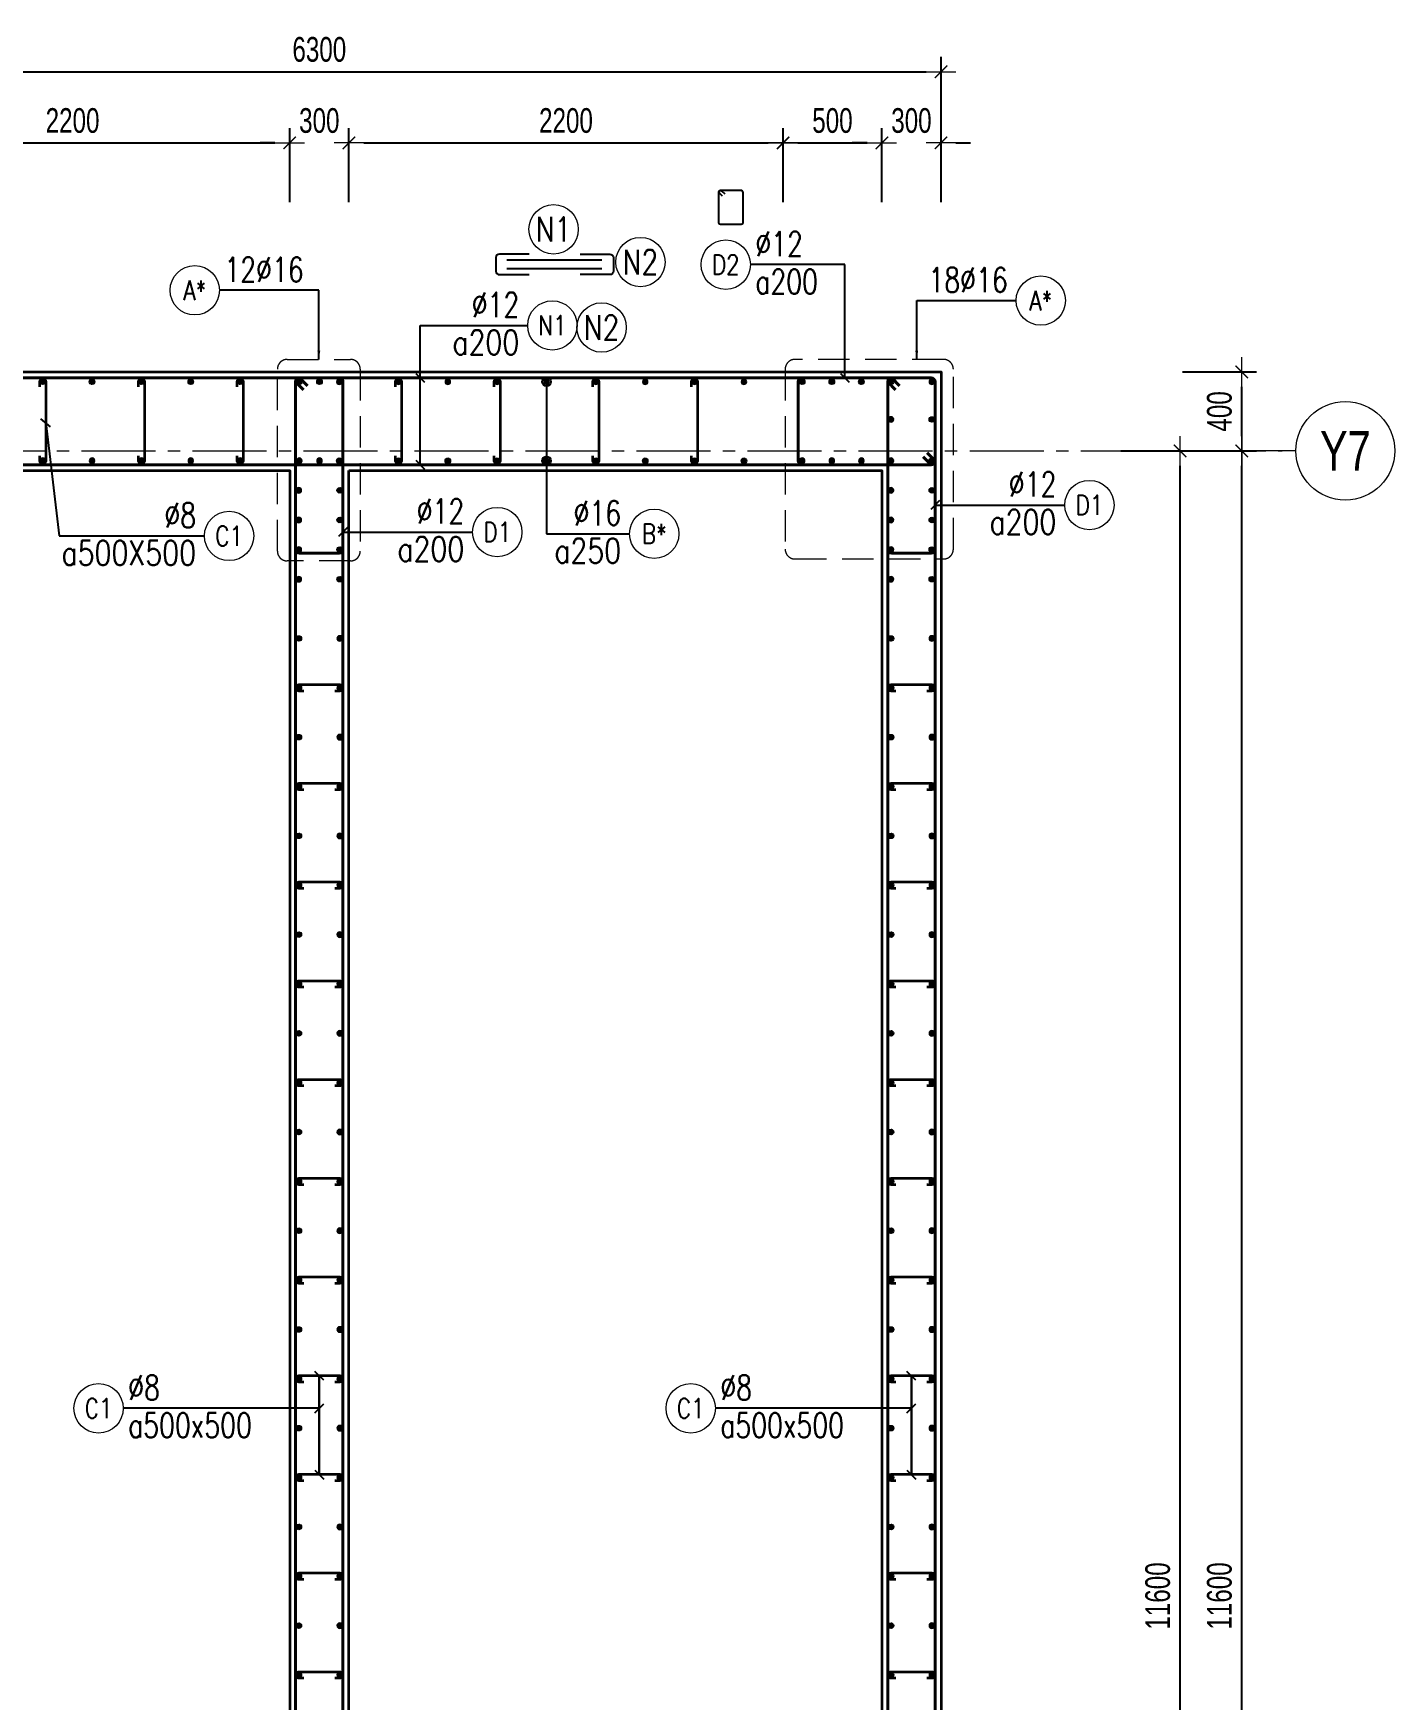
# Model space of a CAD drawing. Header units: millimetres. Extents: x 931337 to 1117500, y 19732 to 157199.
# Drawn here: x 1014403 to 1021300, y 141731 to 150171 of the extents above; entities that cross this region are included whole.
import ezdxf
from ezdxf.enums import TextEntityAlignment as Align

# ---------------------------------------------------------------- set-up
doc = ezdxf.new("R2010")
doc.units = ezdxf.units.MM
doc.header["$MEASUREMENT"] = 0
for name, pattern in [('HIDDEN', [9.525, 6.35, -3.175]), ('HIDDEN2', [4.7625, 3.175, -1.5875]), ('OF_Grid_1$0$CENTER2', [1.125, 0.75, -0.125, 0.125, -0.125])]:
    doc.linetypes.add(name, pattern=pattern)
doc.layers.get('0').update_dxf_attribs({"lineweight": 20})
doc.layers.get('Defpoints').update_dxf_attribs({"color": 151, "lineweight": 9})
doc.layers.add('Hidden', color=9, linetype='HIDDEN')
doc.layers.add('Ligature', color=1, linetype='Continuous')
for name, color, linetype, lineweight in [('KC-LEADER', 153, 'Continuous', 18), ('KC-THEP', 6, 'Continuous', 40), ('NDC_S_DIM', 1, 'Continuous', 15), ('NDC_S_HIDDEN', 8, 'HIDDEN2', 13), ('NDC_S_LEADER', 1, 'Continuous', 15), ('NDC_S_REBAR', 4, 'Continuous', 35), ('NDC_S_STIRRUP', 4, 'Continuous', 40), ('NDC_S_VN TEXT', 7, 'Continuous', 20), ('NDC_S_WALL', 6, 'Continuous', 35), ('OF_Grid_1$0$NDC_S_AXIS', 5, 'OF_Grid_1$0$CENTER2', 13), ('OF_Grid_1$0$NDC_S_SYMBOL', 1, 'Continuous', 15), ('OF_Grid_1$0$NDC_S_TEXT SYMBOL', 7, 'Continuous', 20)]:
    doc.layers.add(name, color=color, linetype=linetype, lineweight=lineweight)
doc.styles.add('NDC_DIM', font='', dxfattribs={"width": 0.75})
doc.styles.add('NDC_EN TXT', font='romans.shx', dxfattribs={"width": 0.8})
doc.styles.add('OF_Grid_1$0$NDC_ANNO', font='', dxfattribs={"width": 0.8})
doc.styles.get('NDC_DIM').set_extended_font_data('Dotum')
doc.styles.get('OF_Grid_1$0$NDC_ANNO').set_extended_font_data('Dotum')
doc.dimstyles.new('NDC_dim_30', dxfattribs={"dimscale": 30, "dimtxt": 2.5, "dimasz": 1.5, "dimexe": 1.5, "dimexo": 2.5, "dimgap": 1, "dimtad": 1, "dimdec": 0, "dimzin": 0, "dimdsep": 46, "dimtxsty": 'NDC_DIM', "dimblk": 'DIMMARK', "dimcen": 0.09, "dimdle": 1.2, "dimclrd": 1, "dimclre": 1, "dimclrt": 3, "dimadec": 0, "dimazin": 0, "dimtfac": 1, "dimtdec": 0, "dimtix": 1, "dimtofl": 0, "dimtmove": 0, "dimatfit": 3, "dimfxl": 6, "dimfxlon": 1, "dimtolj": 1, "dimtzin": 0, "dimarcsym": 0})
doc.dimstyles.new('NDC_dim_50', dxfattribs={"dimscale": 50, "dimtxt": 2.5, "dimasz": 1.5, "dimexe": 1.5, "dimexo": 2.5, "dimgap": 1, "dimtad": 1, "dimdec": 0, "dimzin": 0, "dimdsep": 46, "dimtxsty": 'NDC_DIM', "dimblk": 'DIMMARK', "dimcen": 0.09, "dimdle": 1.2, "dimclrd": 1, "dimclre": 1, "dimclrt": 3, "dimadec": 0, "dimazin": 0, "dimtfac": 1, "dimtdec": 0, "dimtix": 1, "dimtofl": 0, "dimtmove": 0, "dimatfit": 3, "dimfxl": 6, "dimfxlon": 1, "dimtolj": 1, "dimtzin": 0, "dimarcsym": 0})

# ---------------------------------------------------------------- blocks, each defined once
blk = doc.blocks.new('THEP')
at = {"layer": 'KC-LEADER', "color": 6}
blk.add_circle((0, 0), 14, dxfattribs=at)
at = {"layer": 'KC-THEP'}
for p, q in [((-14, 0), (14, 0)), ((9.9, 9.9), (-9.9, -9.9)), ((-9.9, 9.9), (9.9, -9.9)), ((0, 14), (0, -14))]:
    blk.add_line(p, q, dxfattribs=at)
blk = doc.blocks.new('DIMMARK')
at = {"layer": 'NDC_S_DIM', "color": 1}
blk.add_line((-1.5, 0), (1, 0), dxfattribs=at)
at = {"layer": 'NDC_S_DIM', "color": 2, "const_width": 0.1}
blk.add_lwpolyline([(-0.42, -0.42), (0.42, 0.42)], dxfattribs=at)
blk = doc.blocks.new('*U9')
blk.add_circle((2.5, 0), 2.5)
at = {"layer": 'NDC_S_VN TEXT', "color": 3, "style": 'NDC_EN TXT', "width": 0.75}
blk.add_attdef('DK2', text='', height=2.5, dxfattribs=at).set_placement((-0.85, 0.85), align=Align.RIGHT)
at = {"layer": 'NDC_S_VN TEXT', "color": 7, "style": 'NDC_EN TXT', "width": 0.8}
blk.add_attdef('SH3', text='', height=2, dxfattribs=at).set_placement((2.5, 0), align=Align.MIDDLE)
blk = doc.blocks.new('*U12')
blk.add_circle((-2.5, 0), 2.5)
at = {"layer": 'NDC_S_VN TEXT', "color": 3, "style": 'NDC_EN TXT', "width": 0.75}
for tag, p in [('DK1', (0.5, 0.85)), ('KC1', (0.5, -2.97))]:
    blk.add_attdef(tag, p, '', height=2.5, dxfattribs=at)
at = {"layer": 'NDC_S_VN TEXT', "color": 7, "style": 'NDC_EN TXT', "width": 0.8}
blk.add_attdef('SH2', text='', height=2, dxfattribs=at).set_placement((-2.5, 0), align=Align.MIDDLE)
blk = doc.blocks.new('*U10')
blk.add_circle((2.5, 0), 2.5)
at = {"layer": 'NDC_S_VN TEXT', "color": 3, "style": 'NDC_EN TXT'}
for tag, width, p in [('DK2', 0.75, (-0.85, 0.85)), ('KC2', 0.8, (-0.85, -2.97))]:
    blk.add_attdef(tag, text='', height=2.5, dxfattribs=dict(at, width=width)).set_placement(p, align=Align.RIGHT)
at = {"layer": 'NDC_S_VN TEXT', "color": 7, "style": 'NDC_EN TXT', "width": 0.8}
blk.add_attdef('SH3', text='', height=2, dxfattribs=at).set_placement((2.5, 0), align=Align.MIDDLE)
blk = doc.blocks.new('*U11')
blk.add_circle((-2.5, 0), 2.5)
at = {"layer": 'NDC_S_VN TEXT', "color": 3, "style": 'NDC_EN TXT', "width": 0.75}
for tag, p in [('DK1', (0.5, 0.85)), ('KC1', (0.5, -2.97))]:
    blk.add_attdef(tag, p, '', height=2.5, dxfattribs=at)
at = {"layer": 'NDC_S_VN TEXT', "color": 7, "style": 'NDC_EN TXT', "width": 0.8}
blk.add_attdef('SH2', text='', height=2, dxfattribs=at).set_placement((-2.5, 0), align=Align.MIDDLE)
blk = doc.blocks.new('A$C7BC65A55')
at = {"layer": 'Ligature'}
for p, q in [((-15.2, 372, 0), (-15.2, 38.5, 0)), ((15.2, 372, 0), (15.2, 38.5, 0))]:
    blk.add_line(p, q, dxfattribs=at)
for points in [[(-36.2, 296.5), (-36.2, 400.9, -0.414214), (-24, 413.1), (24, 413.1, -0.414214), (36.2, 400.9), (36.2, 296.5)], [(-36.2, 116.5), (-36.2, 12.2, 0.414214), (-24, 0), (24, 0, 0.414214), (36.2, 12.2), (36.2, 116.5)]]:
    blk.add_lwpolyline(points, format="xyb", dxfattribs=at)
blk = doc.blocks.new('*U13')
blk.add_circle((-2.5, 0), 2.5)
at = {"layer": 'NDC_S_VN TEXT', "color": 3, "style": 'NDC_EN TXT', "width": 0.75}
blk.add_attdef('DK1', (0.5, 0.85), '', height=2.5, dxfattribs=at)
at = {"layer": 'NDC_S_VN TEXT', "color": 7, "style": 'NDC_EN TXT', "width": 0.8}
blk.add_attdef('SH2', text='', height=2, dxfattribs=at).set_placement((-2.5, 0), align=Align.MIDDLE)
blk = doc.blocks.new('*D224')
at = {"layer": 'Defpoints', "color": 0, "transparency": 16777216}
for p in [(1015701.6, 149615.7), (1013501.4, 149379), (1015701.6, 147955.8)]:
    blk.add_point(p, dxfattribs=at)
at = {"layer": 'NDC_S_DIM', "color": 1, "lineweight": -2, "transparency": 16777216}
for p, q in [((1013501.4, 149504), (1013501.4, 149690.7)), ((1015701.6, 149315.7), (1015701.6, 149690.7)), ((1013576.4, 149615.7), (1015626.6, 149615.7))]:
    blk.add_line(p, q, dxfattribs=at)
at = {"layer": 'NDC_S_DIM', "color": 1, "lineweight": -2, "transparency": 16777216, "xscale": 75, "yscale": 75, "zscale": 75, "rotation": 180}
blk.add_blockref('DIMMARK', (1013501.4, 149615.7), dxfattribs=at)
at = {"layer": 'NDC_S_DIM', "color": 1, "lineweight": -2, "transparency": 16777216, "xscale": 75, "yscale": 75, "zscale": 75}
blk.add_blockref('DIMMARK', (1015701.6, 149615.7), dxfattribs=at)
at = {"layer": 'NDC_S_DIM', "color": 3, "transparency": 16777216, "insert": (1014601.5, 149728.3), "char_height": 125, "attachment_point": 5, "style": 'NDC_DIM'}
blk.add_mtext('\\A1;2200', dxfattribs=at)
blk = doc.blocks.new('*D225')
at = {"layer": 'Defpoints', "color": 0, "transparency": 16777216}
for p in [(1016001.6, 149615.7), (1015701.6, 147955.8), (1016001.6, 147955.8)]:
    blk.add_point(p, dxfattribs=at)
at = {"layer": 'NDC_S_DIM', "color": 1, "lineweight": -2, "transparency": 16777216}
for p, q in [((1015701.6, 149315.7), (1015701.6, 149690.7)), ((1016001.6, 149315.7), (1016001.6, 149690.7)), ((1015626.6, 149615.7), (1015551.6, 149615.7)), ((1016076.6, 149615.7), (1016151.6, 149615.7))]:
    blk.add_line(p, q, dxfattribs=at)
at = {"layer": 'NDC_S_DIM', "color": 1, "lineweight": -2, "transparency": 16777216, "xscale": 75, "yscale": 75, "zscale": 75}
blk.add_blockref('DIMMARK', (1015701.6, 149615.7), dxfattribs=at)
at = {"layer": 'NDC_S_DIM', "color": 1, "lineweight": -2, "transparency": 16777216, "xscale": 75, "yscale": 75, "zscale": 75, "rotation": 180}
blk.add_blockref('DIMMARK', (1016001.6, 149615.7), dxfattribs=at)
at = {"layer": 'NDC_S_DIM', "color": 3, "transparency": 16777216, "insert": (1015851.6, 149728.3), "char_height": 125, "attachment_point": 5, "style": 'NDC_DIM'}
blk.add_mtext('\\A1;300', dxfattribs=at)
blk = doc.blocks.new('*D226')
at = {"layer": 'Defpoints', "color": 0, "transparency": 16777216}
for p in [(1018201.3, 149615.7), (1016001.6, 147955.8), (1018201.3, 148007.4)]:
    blk.add_point(p, dxfattribs=at)
at = {"layer": 'NDC_S_DIM', "color": 1, "lineweight": -2, "transparency": 16777216}
for p, q in [((1016001.6, 149315.7), (1016001.6, 149690.7)), ((1018201.3, 149315.7), (1018201.3, 149690.7)), ((1016076.6, 149615.7), (1018126.3, 149615.7))]:
    blk.add_line(p, q, dxfattribs=at)
at = {"layer": 'NDC_S_DIM', "color": 1, "lineweight": -2, "transparency": 16777216, "xscale": 75, "yscale": 75, "zscale": 75, "rotation": 180}
blk.add_blockref('DIMMARK', (1016001.6, 149615.7), dxfattribs=at)
at = {"layer": 'NDC_S_DIM', "color": 1, "lineweight": -2, "transparency": 16777216, "xscale": 75, "yscale": 75, "zscale": 75}
blk.add_blockref('DIMMARK', (1018201.3, 149615.7), dxfattribs=at)
at = {"layer": 'NDC_S_DIM', "color": 3, "transparency": 16777216, "insert": (1017101.4, 149728.3), "char_height": 125, "attachment_point": 5, "style": 'NDC_DIM'}
blk.add_mtext('\\A1;2200', dxfattribs=at)
blk = doc.blocks.new('*D227')
at = {"layer": 'Defpoints', "color": 0, "transparency": 16777216}
for p in [(1018701.6, 149615.7), (1018201.3, 148007.4), (1018701.6, 147955.8)]:
    blk.add_point(p, dxfattribs=at)
at = {"layer": 'NDC_S_DIM', "color": 1, "lineweight": -2, "transparency": 16777216}
for p, q in [((1018201.3, 149315.7), (1018201.3, 149690.7)), ((1018701.6, 149315.7), (1018701.6, 149690.7)), ((1018276.3, 149615.7), (1018626.6, 149615.7))]:
    blk.add_line(p, q, dxfattribs=at)
at = {"layer": 'NDC_S_DIM', "color": 1, "lineweight": -2, "transparency": 16777216, "xscale": 75, "yscale": 75, "zscale": 75, "rotation": 180}
blk.add_blockref('DIMMARK', (1018201.3, 149615.7), dxfattribs=at)
at = {"layer": 'NDC_S_DIM', "color": 1, "lineweight": -2, "transparency": 16777216, "xscale": 75, "yscale": 75, "zscale": 75}
blk.add_blockref('DIMMARK', (1018701.6, 149615.7), dxfattribs=at)
at = {"layer": 'NDC_S_DIM', "color": 3, "transparency": 16777216, "insert": (1018451.4, 149728.3), "char_height": 125, "attachment_point": 5, "style": 'NDC_DIM'}
blk.add_mtext('\\A1;500', dxfattribs=at)
blk = doc.blocks.new('*D228')
at = {"layer": 'Defpoints', "color": 0, "transparency": 16777216}
for p in [(1019001.6, 149615.7), (1019001.6, 148455.8), (1018701.6, 147955.8)]:
    blk.add_point(p, dxfattribs=at)
at = {"layer": 'NDC_S_DIM', "color": 1, "lineweight": -2, "transparency": 16777216}
for p, q in [((1018701.6, 149315.7), (1018701.6, 149690.7)), ((1019001.6, 149315.7), (1019001.6, 149690.7)), ((1018626.6, 149615.7), (1018551.6, 149615.7)), ((1019076.6, 149615.7), (1019151.6, 149615.7))]:
    blk.add_line(p, q, dxfattribs=at)
at = {"layer": 'NDC_S_DIM', "color": 1, "lineweight": -2, "transparency": 16777216, "xscale": 75, "yscale": 75, "zscale": 75}
blk.add_blockref('DIMMARK', (1018701.6, 149615.7), dxfattribs=at)
at = {"layer": 'NDC_S_DIM', "color": 1, "lineweight": -2, "transparency": 16777216, "xscale": 75, "yscale": 75, "zscale": 75, "rotation": 180}
blk.add_blockref('DIMMARK', (1019001.6, 149615.7), dxfattribs=at)
at = {"layer": 'NDC_S_DIM', "color": 3, "transparency": 16777216, "insert": (1018851.6, 149728.3), "char_height": 125, "attachment_point": 5, "style": 'NDC_DIM'}
blk.add_mtext('\\A1;300', dxfattribs=at)
blk = doc.blocks.new('*D229')
at = {"layer": 'Defpoints', "color": 0, "transparency": 16777216}
for p in [(1019001.6, 149976.1), (1012701.6, 148455.8), (1019001.6, 148455.8)]:
    blk.add_point(p, dxfattribs=at)
at = {"layer": 'NDC_S_DIM', "color": 1, "lineweight": -2, "transparency": 16777216}
for p, q in [((1012701.6, 149676.1), (1012701.6, 150051.1)), ((1019001.6, 149676.1), (1019001.6, 150051.1)), ((1012776.6, 149976.1), (1018926.6, 149976.1))]:
    blk.add_line(p, q, dxfattribs=at)
at = {"layer": 'NDC_S_DIM', "color": 1, "lineweight": -2, "transparency": 16777216, "xscale": 75, "yscale": 75, "zscale": 75, "rotation": 180}
blk.add_blockref('DIMMARK', (1012701.6, 149976.1), dxfattribs=at)
at = {"layer": 'NDC_S_DIM', "color": 1, "lineweight": -2, "transparency": 16777216, "xscale": 75, "yscale": 75, "zscale": 75}
blk.add_blockref('DIMMARK', (1019001.6, 149976.1), dxfattribs=at)
at = {"layer": 'NDC_S_DIM', "color": 3, "transparency": 16777216, "insert": (1015851.6, 150088.6), "char_height": 125, "attachment_point": 5, "style": 'NDC_DIM'}
blk.add_mtext('\\A1;6300', dxfattribs=at)
blk = doc.blocks.new('*D210')
at = {"layer": 'Defpoints', "color": 0, "transparency": 16777216}
for p in [(1019001.6, 148055.8), (1020212.4, 148055.8), (1019001.6, 136455.8)]:
    blk.add_point(p, dxfattribs=at)
at = {"layer": 'NDC_S_DIM', "color": 1, "lineweight": -2, "transparency": 16777216}
for p, q in [((1019912.4, 148055.8), (1020287.4, 148055.8)), ((1020212.4, 136530.8), (1020212.4, 147980.8)), ((1019912.4, 136455.8), (1020287.4, 136455.8))]:
    blk.add_line(p, q, dxfattribs=at)
at = {"layer": 'NDC_S_DIM', "color": 1, "lineweight": -2, "transparency": 16777216, "xscale": 75, "yscale": 75, "zscale": 75}
for p, rotation in [((1020212.4, 148055.8), 90), ((1020212.4, 136455.8), 270)]:
    blk.add_blockref('DIMMARK', p, dxfattribs=dict(at, rotation=rotation))
at = {"layer": 'NDC_S_DIM', "color": 3, "transparency": 16777216, "insert": (1020099.8, 142255.8), "char_height": 125, "attachment_point": 5, "rotation": 90, "style": 'NDC_DIM'}
blk.add_mtext('\\A1;11600', dxfattribs=at)
blk = doc.blocks.new('*D212')
at = {"layer": 'Defpoints', "color": 0, "ltscale": 200, "transparency": 16777216}
for p in [(1019001.6, 148055.8), (1020525, 148055.8), (1019001.6, 136456)]:
    blk.add_point(p, dxfattribs=at)
at = {"layer": 'NDC_S_DIM', "color": 1, "lineweight": -2, "ltscale": 200, "transparency": 16777216}
for p, q in [((1020225, 148055.8), (1020600, 148055.8)), ((1020525, 136531), (1020525, 147980.8)), ((1020225, 136456), (1020600, 136456))]:
    blk.add_line(p, q, dxfattribs=at)
at = {"layer": 'NDC_S_DIM', "color": 1, "lineweight": -2, "ltscale": 200, "transparency": 16777216, "xscale": 75, "yscale": 75, "zscale": 75}
for p, rotation in [((1020525, 148055.8), 90), ((1020525, 136456), 270)]:
    blk.add_blockref('DIMMARK', p, dxfattribs=dict(at, rotation=rotation))
at = {"layer": 'NDC_S_DIM', "color": 3, "ltscale": 200, "transparency": 16777216, "insert": (1020412.4, 142255.9), "char_height": 125, "attachment_point": 5, "rotation": 90, "style": 'NDC_DIM'}
blk.add_mtext('\\A1;11600', dxfattribs=at)
blk = doc.blocks.new('*D213')
at = {"layer": 'Defpoints', "color": 0, "ltscale": 200, "transparency": 16777216}
for p in [(1019001.6, 148455.8), (1020525, 148455.8), (1019001.6, 148055.8)]:
    blk.add_point(p, dxfattribs=at)
at = {"layer": 'NDC_S_DIM', "color": 1, "lineweight": -2, "ltscale": 200, "transparency": 16777216}
for p, q in [((1020225, 148455.8), (1020600, 148455.8)), ((1020525, 148130.8), (1020525, 148380.8)), ((1020225, 148055.8), (1020600, 148055.8))]:
    blk.add_line(p, q, dxfattribs=at)
at = {"layer": 'NDC_S_DIM', "color": 1, "lineweight": -2, "ltscale": 200, "transparency": 16777216, "xscale": 75, "yscale": 75, "zscale": 75}
for p, rotation in [((1020525, 148455.8), 90), ((1020525, 148055.8), 270)]:
    blk.add_blockref('DIMMARK', p, dxfattribs=dict(at, rotation=rotation))
at = {"layer": 'NDC_S_DIM', "color": 3, "ltscale": 200, "transparency": 16777216, "insert": (1020412.4, 148255.8), "char_height": 125, "attachment_point": 5, "rotation": 90, "style": 'NDC_DIM'}
blk.add_mtext('\\A1;400', dxfattribs=at)
blk = doc.blocks.new('*U88')
at = {"layer": 'OF_Grid_1$0$NDC_S_SYMBOL'}
blk.add_line((-5, 0), (-9, 0), dxfattribs=at)
blk.add_circle((0, 0), 5, dxfattribs=at)
at = {"layer": 'OF_Grid_1$0$NDC_S_TEXT SYMBOL', "color": 7, "style": 'OF_Grid_1$0$NDC_ANNO', "width": 0.8}
blk.add_attdef('GRID', text='', height=4, rotation=90, dxfattribs=at).set_placement((0, 0), align=Align.MIDDLE)

msp = doc.modelspace()

# ---------------------------------------------------------------- linework, layer by layer
for centre in [(1017038.739, 149177.961), (1017478.84, 149012.204), (1017282.01, 148680.69)]:
    msp.add_circle(centre, 125)
at = {"layer": 'Ligature'}
msp.add_lwpolyline([(1017894.527, 149345.596), (1017878.561, 149361.562, -0.66817864), (1017884.334, 149375.5), (1017988.963, 149375.5, -0.41421356), (1017997.128, 149367.335), (1017997.128, 149210.228, -0.41421356), (1017988.963, 149202.063), (1017884.334, 149202.063, -0.41421356), (1017876.17, 149210.228), (1017876.17, 149367.335, -0.66817864), (1017890.108, 149373.109), (1017906.074, 149357.143)], format="xyb", dxfattribs=at)
at = {"layer": 'NDC_S_HIDDEN', "ltscale": 50}
for points in [[(1015689.24, 148519.151), (1016009.083, 148519.151, -0.41421356), (1016059.083, 148469.151), (1016059.083, 147548.398, -0.41421356), (1016009.083, 147498.398), (1015689.24, 147498.398, -0.41421356), (1015639.24, 147548.398), (1015639.24, 148469.151, -0.41421356)], [(1019013.98, 148519.151), (1018261.769, 148519.151, 0.41421356), (1018211.769, 148469.151), (1018211.769, 147558.206, 0.41421356), (1018261.769, 147508.206), (1019013.98, 147508.206, 0.41421356), (1019063.98, 147558.206), (1019063.98, 148469.151, 0.41421356)]]:
    msp.add_lwpolyline(points, format="xyb", close=True, dxfattribs=at)
at = {"layer": 'NDC_S_LEADER'}
msp.add_line((1019001.61, 147305.75), (1019001.61, 148455.75), dxfattribs=at)
at = {"layer": 'NDC_S_REBAR'}
for points in [[(1014435.406, 148380.75), (1014435.406, 148405.75, -1), (1014465.406, 148405.75), (1014465.406, 148005.75, -1), (1014435.406, 148005.75), (1014435.406, 148030.75)], [(1014935.406, 148380.75), (1014935.406, 148405.75, -1), (1014965.406, 148405.75), (1014965.406, 148005.75, -1), (1014935.406, 148005.75), (1014935.406, 148030.75)], [(1015435.406, 148380.75), (1015435.406, 148405.75, -1), (1015465.406, 148405.75), (1015465.406, 148005.75, -1), (1015435.406, 148005.75), (1015435.406, 148030.75)], [(1016237.813, 148380.75), (1016237.813, 148405.75, -1), (1016267.813, 148405.75), (1016267.813, 148005.75, -1), (1016237.813, 148005.75), (1016237.813, 148030.75)], [(1016737.813, 148380.75), (1016737.813, 148405.75, -1), (1016767.813, 148405.75), (1016767.813, 148005.75, -1), (1016737.813, 148005.75), (1016737.813, 148030.75)], [(1017237.813, 148380.75), (1017237.813, 148405.75, -1), (1017267.813, 148405.75), (1017267.813, 148005.75, -1), (1017237.813, 148005.75), (1017237.813, 148030.75)], [(1017737.813, 148380.75), (1017737.813, 148405.75, -1), (1017767.813, 148405.75), (1017767.813, 148005.75, -1), (1017737.813, 148005.75), (1017737.813, 148030.75)], [(1015930.122, 146840.75), (1015955.122, 146840.75, 1), (1015955.122, 146870.75), (1015748.098, 146870.75, 1), (1015748.098, 146840.75), (1015773.098, 146840.75)], [(1018930.122, 146840.75), (1018955.122, 146840.75, 1), (1018955.122, 146870.75), (1018748.098, 146870.75, 1), (1018748.098, 146840.75), (1018773.098, 146840.75)], [(1015930.122, 146340.75), (1015955.122, 146340.75, 1), (1015955.122, 146370.75), (1015748.098, 146370.75, 1), (1015748.098, 146340.75), (1015773.098, 146340.75)], [(1018930.122, 146340.75), (1018955.122, 146340.75, 1), (1018955.122, 146370.75), (1018748.098, 146370.75, 1), (1018748.098, 146340.75), (1018773.098, 146340.75)], [(1015930.122, 145840.75), (1015955.122, 145840.75, 1), (1015955.122, 145870.75), (1015748.098, 145870.75, 1), (1015748.098, 145840.75), (1015773.098, 145840.75)], [(1018930.122, 145840.75), (1018955.122, 145840.75, 1), (1018955.122, 145870.75), (1018748.098, 145870.75, 1), (1018748.098, 145840.75), (1018773.098, 145840.75)], [(1015930.122, 145340.75), (1015955.122, 145340.75, 1), (1015955.122, 145370.75), (1015748.098, 145370.75, 1), (1015748.098, 145340.75), (1015773.098, 145340.75)], [(1018930.122, 145340.75), (1018955.122, 145340.75, 1), (1018955.122, 145370.75), (1018748.098, 145370.75, 1), (1018748.098, 145340.75), (1018773.098, 145340.75)], [(1015930.122, 144840.75), (1015955.122, 144840.75, 1), (1015955.122, 144870.75), (1015748.098, 144870.75, 1), (1015748.098, 144840.75), (1015773.098, 144840.75)], [(1018930.122, 144840.75), (1018955.122, 144840.75, 1), (1018955.122, 144870.75), (1018748.098, 144870.75, 1), (1018748.098, 144840.75), (1018773.098, 144840.75)], [(1015930.122, 144340.75), (1015955.122, 144340.75, 1), (1015955.122, 144370.75), (1015748.098, 144370.75, 1), (1015748.098, 144340.75), (1015773.098, 144340.75)], [(1018930.122, 144340.75), (1018955.122, 144340.75, 1), (1018955.122, 144370.75), (1018748.098, 144370.75, 1), (1018748.098, 144340.75), (1018773.098, 144340.75)], [(1015930.122, 143840.75), (1015955.122, 143840.75, 1), (1015955.122, 143870.75), (1015748.098, 143870.75, 1), (1015748.098, 143840.75), (1015773.098, 143840.75)], [(1018930.122, 143840.75), (1018955.122, 143840.75, 1), (1018955.122, 143870.75), (1018748.098, 143870.75, 1), (1018748.098, 143840.75), (1018773.098, 143840.75)], [(1015930.122, 143340.75), (1015955.122, 143340.75, 1), (1015955.122, 143370.75), (1015748.098, 143370.75, 1), (1015748.098, 143340.75), (1015773.098, 143340.75)], [(1018930.122, 143340.75), (1018955.122, 143340.75, 1), (1018955.122, 143370.75), (1018748.098, 143370.75, 1), (1018748.098, 143340.75), (1018773.098, 143340.75)], [(1015930.122, 142840.75), (1015955.122, 142840.75, 1), (1015955.122, 142870.75), (1015748.098, 142870.75, 1), (1015748.098, 142840.75), (1015773.098, 142840.75)], [(1018930.122, 142840.75), (1018955.122, 142840.75, 1), (1018955.122, 142870.75), (1018748.098, 142870.75, 1), (1018748.098, 142840.75), (1018773.098, 142840.75)], [(1015930.122, 142340.75), (1015955.122, 142340.75, 1), (1015955.122, 142370.75), (1015748.098, 142370.75, 1), (1015748.098, 142340.75), (1015773.098, 142340.75)], [(1018930.122, 142340.75), (1018955.122, 142340.75, 1), (1018955.122, 142370.75), (1018748.098, 142370.75, 1), (1018748.098, 142340.75), (1018773.098, 142340.75)], [(1015930.122, 141840.75), (1015955.122, 141840.75, 1), (1015955.122, 141870.75), (1015748.098, 141870.75, 1), (1015748.098, 141840.75), (1015773.098, 141840.75)], [(1018930.122, 141840.75), (1018955.122, 141840.75, 1), (1018955.122, 141870.75), (1018748.098, 141870.75, 1), (1018748.098, 141840.75), (1018773.098, 141840.75)]]:
    msp.add_lwpolyline(points, format="xyb", dxfattribs=at)
at = {"layer": 'NDC_S_STIRRUP'}
for points in [[(1018911.61, 148025.75), (1018951.61, 147985.75, 0.41421356), (1018971.61, 148005.75), (1018971.61, 148405.75, 0.41421356), (1018951.61, 148425.75), (1012751.61, 148425.75, 0.41421356), (1012731.61, 148405.75), (1012731.61, 148005.75, 0.41421356), (1012751.61, 147985.75), (1018951.61, 147985.75, 0.41421356), (1018971.61, 148005.75), (1018931.61, 148045.75)], [(1015771.61, 136145.75), (1015731.61, 136105.75, 0.41421356), (1015751.61, 136085.75), (1015951.61, 136085.75, 0.41421356), (1015971.61, 136105.75), (1015971.61, 148405.75, 0.41421356), (1015951.61, 148425.75), (1015751.61, 148425.75, 0.41421356), (1015731.61, 148405.75), (1015731.61, 136105.75, 0.41421356), (1015751.61, 136085.75), (1015791.61, 136125.75)], [(1015771.61, 148365.75), (1015731.61, 148405.75, -0.41421356), (1015751.61, 148425.75), (1015951.61, 148425.75, -0.41421356), (1015971.61, 148405.75), (1015971.61, 147557.139, -0.41421356), (1015951.61, 147537.139), (1015751.61, 147537.139, -0.41421356), (1015731.61, 147557.139), (1015731.61, 148405.75, -0.41421356), (1015751.61, 148425.75), (1015791.61, 148385.75)], [(1018911.61, 148025.75), (1018951.61, 147985.75, 0.41421356), (1018971.61, 148005.75), (1018971.61, 148405.75, 0.41421356), (1018951.61, 148425.75), (1018298.098, 148425.75, 0.41421356), (1018278.098, 148405.75), (1018278.098, 148005.75, 0.41421356), (1018298.098, 147985.75), (1018951.61, 147985.75, 0.41421356), (1018971.61, 148005.75), (1018931.61, 148045.75)], [(1018771.61, 136145.75), (1018731.61, 136105.75, 0.41421356), (1018751.61, 136085.75), (1018951.61, 136085.75, 0.41421356), (1018971.61, 136105.75), (1018971.61, 148405.75, 0.41421356), (1018951.61, 148425.75), (1018751.61, 148425.75, 0.41421356), (1018731.61, 148405.75), (1018731.61, 136105.75, 0.41421356), (1018751.61, 136085.75), (1018791.61, 136125.75)], [(1018771.61, 148365.75), (1018731.61, 148405.75, -0.41421356), (1018751.61, 148425.75), (1018951.61, 148425.75, -0.41421356), (1018971.61, 148405.75), (1018971.61, 147557.139, -0.41421356), (1018951.61, 147537.139), (1018751.61, 147537.139, -0.41421356), (1018731.61, 147557.139), (1018731.61, 148405.75, -0.41421356), (1018751.61, 148425.75), (1018791.61, 148385.75)]]:
    msp.add_lwpolyline(points, format="xyb", dxfattribs=at)
at = {"layer": 'NDC_S_WALL'}
for points in [[(1012701.61, 136055.75), (1012701.61, 148455.75), (1019001.61, 148455.75), (1019001.61, 136055.75)], [(1015701.61, 136555.75), (1013001.61, 136555.75), (1013001.61, 147955.75), (1015701.61, 147955.75)], [(1016001.61, 147955.75), (1018701.61, 147955.75), (1018701.61, 136555.75), (1016001.61, 136555.75)]]:
    msp.add_lwpolyline(points, close=True, dxfattribs=at)
at = {"layer": 'OF_Grid_1$0$NDC_S_AXIS', "ltscale": 500}
msp.add_line((1010709.127, 148055.75), (1020730.515, 148055.75), dxfattribs=at)

# ---------------------------------------------------------------- block references
at = {"layer": 'Hidden', "xscale": 1.44, "yscale": 1.44, "zscale": 1.44, "rotation": 270}
msp.add_blockref('A$C7BC65A55', (1016746.628, 149000.435, 0.03), dxfattribs=at)
at = {"layer": 'KC-THEP'}
for p, rotation in [((1014450.406, 148405.75), 189.6685644363809), ((1014700.406, 148405.75), 189.6685644363809), ((1014950.406, 148405.75), 189.6685644363809), ((1015200.406, 148405.75), 189.6685644363809), ((1015450.406, 148405.75), 189.6685644363809), ((1015750.406, 148405.75), 189.6685644363809), ((1015852.568, 148405.75), 189.6685644363809), ((1018298.098, 148405.75), 189.6685644363809), ((1018448.098, 148405.75), 189.6685644363809), ((1018598.098, 148405.75), 189.6685644363809), ((1018748.098, 148405.75), 189.6685644363809), ((1018955.122, 148215.047), 9.66856443638095), ((1015952.813, 148005.75), 9.668564436380946), ((1016252.813, 148005.75), 9.668564436380946), ((1016502.813, 148005.75), 9.668564436380946), ((1016752.813, 148005.75), 9.668564436380946), ((1017002.813, 148005.75), 9.668564436380946), ((1017252.813, 148005.75), 9.668564436380946), ((1017502.813, 148005.75), 9.668564436380946), ((1017752.813, 148005.75), 9.668564436380946), ((1018002.813, 148005.75), 9.668564436380946), ((1018955.122, 148005.75), 9.66856443638095), ((1015955.122, 147855.75), 9.66856443638095), ((1018955.122, 147855.75), 9.66856443638095), ((1015955.122, 147705.75), 9.66856443638095), ((1018955.122, 147705.75), 9.66856443638095), ((1015955.122, 147555.75), 9.66856443638095), ((1018955.122, 147555.75), 9.66856443638095), ((1015955.122, 147405.75), 9.66856443638095), ((1018955.122, 147405.75), 9.66856443638095), ((1015748.098, 147105.75), 189.6685644363809), ((1018748.098, 147105.75), 189.6685644363809), ((1015748.098, 146855.75), 189.6685644363809), ((1018748.098, 146855.75), 189.6685644363809), ((1015748.098, 146605.75), 189.6685644363809), ((1018748.098, 146605.75), 189.6685644363809), ((1015748.098, 146355.75), 189.6685644363809), ((1018748.098, 146355.75), 189.6685644363809), ((1015748.098, 146105.75), 189.6685644363809), ((1018748.098, 146105.75), 189.6685644363809), ((1015748.098, 145855.75), 189.6685644363809), ((1018748.098, 145855.75), 189.6685644363809), ((1015748.098, 145605.75), 189.6685644363809), ((1018748.098, 145605.75), 189.6685644363809), ((1015748.098, 145355.75), 189.6685644363809), ((1018748.098, 145355.75), 189.6685644363809), ((1015748.098, 145105.75), 189.6685644363809), ((1018748.098, 145105.75), 189.6685644363809), ((1015748.098, 144855.75), 189.6685644363809), ((1018748.098, 144855.75), 189.6685644363809), ((1015748.098, 144605.75), 189.6685644363809), ((1018748.098, 144605.75), 189.6685644363809), ((1015748.098, 144355.75), 189.6685644363809), ((1018748.098, 144355.75), 189.6685644363809), ((1015748.098, 144105.75), 189.6685644363809), ((1018748.098, 144105.75), 189.6685644363809), ((1015748.098, 143855.75), 189.6685644363809), ((1018748.098, 143855.75), 189.6685644363809), ((1015748.098, 143605.75), 189.6685644363809), ((1018748.098, 143605.75), 189.6685644363809), ((1015748.098, 143355.75), 189.6685644363809), ((1018748.098, 143355.75), 189.6685644363809), ((1015748.098, 143105.75), 189.6685644363809), ((1018748.098, 143105.75), 189.6685644363809), ((1015748.098, 142855.75), 189.6685644363809), ((1018748.098, 142855.75), 189.6685644363809), ((1015748.098, 142605.75), 189.6685644363809), ((1018748.098, 142605.75), 189.6685644363809), ((1015748.098, 142355.75), 189.6685644363809), ((1018748.098, 142355.75), 189.6685644363809), ((1015748.098, 142105.75), 189.6685644363809), ((1018748.098, 142105.75), 189.6685644363809), ((1015748.098, 141855.75), 189.6685644363809), ((1018748.098, 141855.75), 189.6685644363809)]:
    msp.add_blockref('THEP', p, dxfattribs=dict(at, rotation=rotation))
at = {"layer": 'KC-THEP', "xscale": -1}
for p, rotation in [((1015952.813, 148405.75), 170.331435563619), ((1016252.813, 148405.75), 170.331435563619), ((1016502.813, 148405.75), 170.331435563619), ((1016752.813, 148405.75), 170.331435563619), ((1017002.813, 148405.75), 170.331435563619), ((1017252.813, 148405.75), 170.331435563619), ((1017502.813, 148405.75), 170.331435563619), ((1017752.813, 148405.75), 170.331435563619), ((1018002.813, 148405.75), 170.331435563619), ((1018955.122, 148405.75), 170.331435563619), ((1018748.098, 148215.047), 350.3314355636191), ((1014450.406, 148005.75), 350.3314355636191), ((1014700.406, 148005.75), 350.3314355636191), ((1014950.406, 148005.75), 350.3314355636191), ((1015200.406, 148005.75), 350.3314355636191), ((1015450.406, 148005.75), 350.3314355636191), ((1015750.406, 148005.75), 350.3314355636191), ((1015852.568, 148005.75), 350.3314355636191), ((1018298.098, 148005.75), 350.3314355636191), ((1018448.098, 148005.75), 350.3314355636191), ((1018598.098, 148005.75), 350.3314355636191), ((1018748.098, 148005.75), 350.3314355636191), ((1015748.098, 147855.75), 350.3314355636191), ((1018748.098, 147855.75), 350.3314355636191), ((1015748.098, 147705.75), 350.3314355636191), ((1018748.098, 147705.75), 350.3314355636191), ((1015748.098, 147555.75), 350.3314355636191), ((1018748.098, 147555.75), 350.3314355636191), ((1015748.098, 147405.75), 350.3314355636191), ((1018748.098, 147405.75), 350.3314355636191), ((1015955.122, 147105.75), 170.331435563619), ((1018955.122, 147105.75), 170.331435563619), ((1015955.122, 146855.75), 170.331435563619), ((1018955.122, 146855.75), 170.331435563619), ((1015955.122, 146605.75), 170.331435563619), ((1018955.122, 146605.75), 170.331435563619), ((1015955.122, 146355.75), 170.331435563619), ((1018955.122, 146355.75), 170.331435563619), ((1015955.122, 146105.75), 170.331435563619), ((1018955.122, 146105.75), 170.331435563619), ((1015955.122, 145855.75), 170.331435563619), ((1018955.122, 145855.75), 170.331435563619), ((1015955.122, 145605.75), 170.331435563619), ((1018955.122, 145605.75), 170.331435563619), ((1015955.122, 145355.75), 170.331435563619), ((1018955.122, 145355.75), 170.331435563619), ((1015955.122, 145105.75), 170.331435563619), ((1018955.122, 145105.75), 170.331435563619), ((1015955.122, 144855.75), 170.331435563619), ((1018955.122, 144855.75), 170.331435563619), ((1015955.122, 144605.75), 170.331435563619), ((1018955.122, 144605.75), 170.331435563619), ((1015955.122, 144355.75), 170.331435563619), ((1018955.122, 144355.75), 170.331435563619), ((1015955.122, 144105.75), 170.331435563619), ((1018955.122, 144105.75), 170.331435563619), ((1015955.122, 143855.75), 170.331435563619), ((1018955.122, 143855.75), 170.331435563619), ((1015955.122, 143605.75), 170.331435563619), ((1018955.122, 143605.75), 170.331435563619), ((1015955.122, 143355.75), 170.331435563619), ((1018955.122, 143355.75), 170.331435563619), ((1015955.122, 143105.75), 170.331435563619), ((1018955.122, 143105.75), 170.331435563619), ((1015955.122, 142855.75), 170.331435563619), ((1018955.122, 142855.75), 170.331435563619), ((1015955.122, 142605.75), 170.331435563619), ((1018955.122, 142605.75), 170.331435563619), ((1015955.122, 142355.75), 170.331435563619), ((1018955.122, 142355.75), 170.331435563619), ((1015955.122, 142105.75), 170.331435563619), ((1018955.122, 142105.75), 170.331435563619), ((1015955.122, 141855.75), 170.331435563619), ((1018955.122, 141855.75), 170.331435563619)]:
    msp.add_blockref('THEP', p, dxfattribs=dict(at, rotation=rotation))
at = {"layer": 'NDC_S_VN TEXT', "xscale": 50, "yscale": 50, "zscale": 50}
for name, p, values in [('*U11', (1018035.796, 148998.964), {'SH2': 'D2', 'DK1': '%%C12', 'KC1': 'a200'}), ('*U13', (1015345.728, 148869.092), {'SH2': 'A*', 'DK1': '12%%C16'}), ('*U9', (1019382.062, 148817.04), {'SH3': 'A*', 'DK2': '18%%C16'}), ('*U10', (1016907.288, 148691.028), {'SH3': 'N1', 'DK2': '%%C12', 'KC2': 'a200'}), ('*U10', (1019628.363, 147781.564), {'SH3': 'D1', 'DK2': '%%C12', 'KC2': 'a200'}), ('*U10', (1015269.656, 147624.844), {'SH3': 'C1', 'DK2': '%%c8', 'KC2': 'a500X500'}), ('*U10', (1016628.363, 147644.698), {'SH3': 'D1', 'DK2': '%%C12', 'KC2': 'a200'}), ('*U10', (1017423.425, 147636.038), {'SH3': 'B*', 'DK2': '%%C16', 'KC2': 'a250'}), ('*U12', (1014858.296, 143206.388), {'SH2': 'C1', 'DK1': '%%c8', 'KC1': 'a500x500'}), ('*U12', (1017858.296, 143206.388), {'SH2': 'C1', 'DK1': '%%c8', 'KC1': 'a500x500'})]:
    msp.add_blockref(name, p, dxfattribs=at).add_auto_attribs(values)
at = {"layer": 'OF_Grid_1$0$NDC_S_AXIS'}
ref = msp.add_blockref('*U88', (1021049.955, 148056.004), dxfattribs=dict(at, xscale=50, yscale=50, zscale=50))
ref.add_attrib('GRID', 'Y7', dxfattribs={"layer": 'OF_Grid_1$0$NDC_S_TEXT SYMBOL', "color": 7, "height": 200, "style": 'OF_Grid_1$0$NDC_ANNO', "width": 0.8}).set_placement((1021049.955, 148056.004), align=Align.MIDDLE)

# ---------------------------------------------------------------- texts
at = {"layer": 'NDC_S_VN TEXT', "color": 7, "style": 'NDC_EN TXT', "width": 0.8}
for tag, p in [('N1', (1017038.739, 149177.961)), ('N2', (1017478.84, 149012.204)), ('N2', (1017282.01, 148680.69))]:
    msp.add_attdef(tag, text='3', height=125, dxfattribs=at).set_placement(p, align=Align.MIDDLE)

# ---------------------------------------------------------------- dimensions: what is measured, and where the dimension line sits
at = {"layer": 'NDC_S_DIM'}
dim = msp.add_linear_dim(base=(1019001.61, 149976.055), p1=(1012701.61, 148455.782), p2=(1019001.61, 148455.782), dimstyle='NDC_dim_50', dxfattribs=at)
dim.commit()
dim.dimension.update_dxf_attribs({"geometry": '*D229', "text_midpoint": (1015851.61, 150088.639)})
for base, p1, p2, picture, middle in [((1015701.61, 149615.74), (1013501.404, 149378.958), (1015701.61, 147955.782), '*D224', (1014601.507, 149728.325)), ((1016001.61, 149615.74), (1015701.61, 147955.782), (1016001.61, 147955.782), '*D225', (1015851.61, 149728.325)), ((1018201.276, 149615.74), (1016001.61, 147955.782), (1018201.276, 148007.43), '*D226', (1017101.443, 149728.325)), ((1018701.61, 149615.74), (1018201.276, 148007.43), (1018701.61, 147955.782), '*D227', (1018451.443, 149728.325)), ((1019001.61, 149615.74), (1018701.61, 147955.782), (1019001.61, 148455.782), '*D228', (1018851.61, 149728.325))]:
    dim = msp.add_linear_dim(base=base, p1=p1, p2=p2, dimstyle='NDC_dim_50', override={"dimtmove": 1}, dxfattribs=at)
    dim.commit()
    dim.dimension.update_dxf_attribs({"geometry": picture, "text_midpoint": middle})
at = {"layer": 'NDC_S_DIM', "ltscale": 200}
for base, p1, p2, picture, middle in [((1020524.955, 148455.75), (1019001.61, 148055.75), (1019001.61, 148455.75), '*D213', (1020412.37, 148255.75)), ((1020524.955, 148055.75), (1019001.61, 136456.004), (1019001.61, 148055.75), '*D212', (1020412.37, 142255.877))]:
    dim = msp.add_linear_dim(base=base, p1=p1, p2=p2, angle=90, dimstyle='NDC_dim_50', override={"dimtmove": 1}, dxfattribs=at)
    dim.commit()
    dim.dimension.update_dxf_attribs({"geometry": picture, "text_midpoint": middle})
at = {"layer": 'NDC_S_DIM'}
dim = msp.add_linear_dim(base=(1020212.359, 148055.75), p1=(1019001.61, 136455.75), p2=(1019001.61, 148055.75), angle=90, dimstyle='NDC_dim_50', override={"dimtmove": 1}, dxfattribs=at)
dim.commit()
dim.dimension.update_dxf_attribs({"geometry": '*D210', "text_midpoint": (1020099.774, 142255.75)})

# ---------------------------------------------------------------- leaders
at = {"layer": 'NDC_S_LEADER'}
for points, override in [([(1018514.259, 148425.75), (1018514.259, 148998.964), (1018035.796, 148998.964)], {"dimtad": 0, "dimldrblk": 'Oblique'}), ([(1015849.161, 148519.151), (1015849.161, 148869.092), (1015349.613, 148869.092)], {"dimgap": 1, "dimtad": 0}), ([(1018878.334, 148519.151), (1018878.334, 148817.04), (1019382.062, 148817.04)], {"dimtad": 0}), ([(1016362.549, 147985.75), (1016362.549, 148690.847), (1016907.288, 148690.847)], {"dimtad": 0, "dimldrblk": 'Oblique'}), ([(1016362.549, 148425.75), (1016362.549, 148690.847), (1016907.288, 148690.847)], {"dimtad": 0, "dimldrblk": 'Oblique'}), ([(1017002.813, 148405.75), (1017002.813, 147635.857), (1017423.424, 147635.857)], {"dimgap": 1, "dimtad": 0, "dimldrblk": 'Origin'}), ([(1014465.406, 148197.654), (1014533.627, 147624.844), (1015269.656, 147624.844)], {"dimtad": 0, "dimldrblk": 'Oblique'}), ([(1017002.813, 148005.75), (1017002.813, 147635.857), (1017423.424, 147635.857)], {"dimgap": 1, "dimtad": 0, "dimldrblk": 'Origin'}), ([(1018971.61, 147781.564), (1019628.363, 147781.564)], {"dimtad": 0, "dimldrblk": 'Oblique'}), ([(1015971.61, 147644.698), (1016628.363, 147644.698)], {"dimtad": 0, "dimldrblk": 'Oblique'}), ([(1015851.61, 143370.75), (1015851.61, 142870.75)], {"dimtad": 0, "dimldrblk": 'Oblique'}), ([(1015851.61, 142870.75), (1015851.61, 143370.75)], {"dimtad": 0, "dimldrblk": 'Oblique'}), ([(1018851.61, 143370.75), (1018851.61, 142870.75)], {"dimtad": 0, "dimldrblk": 'Oblique'}), ([(1018851.61, 142870.75), (1018851.61, 143370.75)], {"dimtad": 0, "dimldrblk": 'Oblique'}), ([(1015851.61, 143206.388), (1014858.296, 143206.388)], {"dimtad": 0, "dimldrblk": 'Oblique'}), ([(1018851.61, 143206.388), (1017858.296, 143206.388)], {"dimtad": 0, "dimldrblk": 'Oblique'})]:
    msp.add_leader(points, dimstyle='NDC_dim_30', override=override, dxfattribs=at)

doc.saveas('drawing.dxf')
